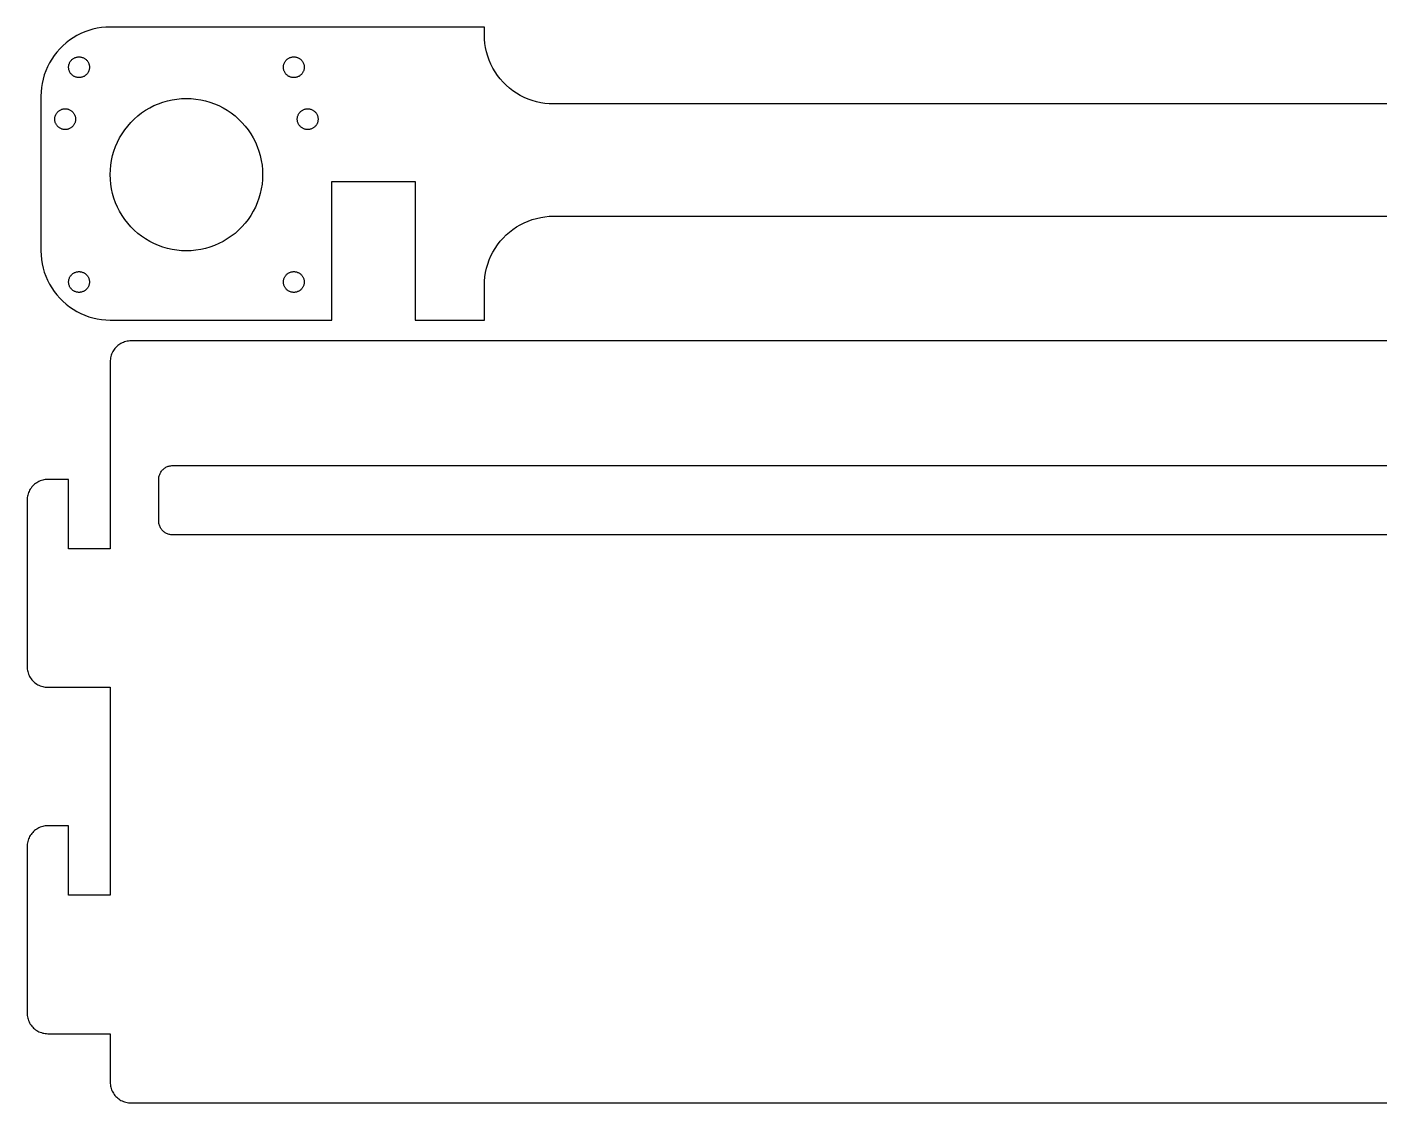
# Model space of a CAD drawing. Header units: metres. Extents: x -62 to 238, y -36 to 199.
# Drawn here: x -62 to 133.2, y 44 to 199.3 of the extents above; entities that cross this region are included whole.
import ezdxf

# ---------------------------------------------------------------- set-up
doc = ezdxf.new("R2010")
doc.units = ezdxf.units.M

msp = doc.modelspace()

# ---------------------------------------------------------------- linework, layer by layer
for p, q in [((-51.2533, 199.221), (-51.8738, 199.123)), ((-50.6279, 199.28), (-51.2533, 199.221)), ((-50, 199.3), (-50.6279, 199.28)), ((4, 199.3), (-50, 199.3)), ((4, 198.2), (4, 199.3)), ((-55.8778, 197.39), (-56.3742, 197.005)), ((-55.3583, 197.743), (-55.8778, 197.39)), ((-54.8175, 198.063), (-55.3583, 197.743)), ((-54.2578, 198.348), (-54.8175, 198.063)), ((-53.6812, 198.598), (-54.2578, 198.348)), ((-53.0902, 198.811), (-53.6812, 198.598)), ((-52.4869, 198.986), (-53.0902, 198.811)), ((-51.8738, 199.123), (-52.4869, 198.986)), ((4.01974, 197.572), (4, 198.2)), ((4.07886, 196.947), (4.01974, 197.572)), ((-57.7051, 195.674), (-58.0902, 195.178)), ((-57.2897, 196.145), (-57.7051, 195.674)), ((-56.8455, 196.59), (-57.2897, 196.145)), ((-56.3742, 197.005), (-56.8455, 196.59)), ((4.17714, 196.326), (4.07886, 196.947)), ((4.31418, 195.713), (4.17714, 196.326)), ((4.48944, 195.11), (4.31418, 195.713)), ((-59.0483, 193.558), (-59.2978, 192.981)), ((-58.7631, 194.118), (-59.0483, 193.558)), ((-58.4433, 194.658), (-58.7631, 194.118)), ((-58.0902, 195.178), (-58.4433, 194.658)), ((-56, 193.5), (-55.997, 193.594)), ((-55.997, 193.406), (-56, 193.5)), ((-55.997, 193.594), (-55.9882, 193.688)), ((-55.9882, 193.312), (-55.997, 193.406)), ((-55.9882, 193.688), (-55.9734, 193.781)), ((-55.9734, 193.219), (-55.9882, 193.312)), ((-55.9734, 193.781), (-55.9529, 193.873)), ((-55.9529, 193.873), (-55.9266, 193.964)), ((-55.9266, 193.964), (-55.8947, 194.052)), ((-55.8947, 194.052), (-55.8572, 194.139)), ((-55.8572, 194.139), (-55.8145, 194.223)), ((-55.8145, 194.223), (-55.7665, 194.304)), ((-55.7665, 194.304), (-55.7135, 194.382)), ((-55.7135, 194.382), (-55.6558, 194.456)), ((-55.6558, 194.456), (-55.5934, 194.527)), ((-55.5934, 194.527), (-55.5268, 194.593)), ((-55.5268, 194.593), (-55.4561, 194.656)), ((-55.4561, 194.656), (-55.3817, 194.714)), ((-55.3817, 194.714), (-55.3037, 194.766)), ((-55.3037, 194.766), (-55.2226, 194.814)), ((-55.2226, 194.814), (-55.1387, 194.857)), ((-55.1387, 194.857), (-55.0522, 194.895)), ((-55.0522, 194.895), (-54.9635, 194.927)), ((-54.9635, 194.927), (-54.873, 194.953)), ((-54.873, 194.953), (-54.7811, 194.973)), ((-54.7811, 194.973), (-54.688, 194.988)), ((-54.688, 194.988), (-54.5942, 194.997)), ((-54.5942, 194.997), (-54.5, 195)), ((-54.5, 195), (-54.4058, 194.997)), ((-54.4058, 194.997), (-54.312, 194.988)), ((-54.312, 194.988), (-54.2189, 194.973)), ((-54.2189, 194.973), (-54.127, 194.953)), ((-54.127, 194.953), (-54.0365, 194.927)), ((-54.0365, 194.927), (-53.9478, 194.895)), ((-53.9478, 194.895), (-53.8613, 194.857)), ((-53.8613, 194.857), (-53.7774, 194.814)), ((-53.7774, 194.814), (-53.6963, 194.766)), ((-53.6963, 194.766), (-53.6183, 194.714)), ((-53.6183, 194.714), (-53.5439, 194.656)), ((-53.5439, 194.656), (-53.4732, 194.593)), ((-53.4732, 194.593), (-53.4065, 194.527)), ((-53.4065, 194.527), (-53.3442, 194.456)), ((-53.3442, 194.456), (-53.2865, 194.382)), ((-53.2865, 194.382), (-53.2335, 194.304)), ((-53.2335, 194.304), (-53.1855, 194.223)), ((-53.1855, 194.223), (-53.1427, 194.139)), ((-53.1427, 194.139), (-53.1053, 194.052)), ((-53.1053, 194.052), (-53.0734, 193.964)), ((-53.0734, 193.964), (-53.0471, 193.873)), ((-53.0471, 193.873), (-53.0266, 193.781)), ((-53.0266, 193.781), (-53.0118, 193.688)), ((-53.0118, 193.312), (-53.0266, 193.219)), ((-53.0118, 193.688), (-53.0029, 193.594)), ((-53.0029, 193.406), (-53.0118, 193.312)), ((-53.0029, 193.594), (-53, 193.5)), ((-53, 193.5), (-53.0029, 193.406)), ((-25, 193.5), (-24.9971, 193.594)), ((-24.9971, 193.406), (-25, 193.5)), ((-24.9971, 193.594), (-24.9882, 193.688)), ((-24.9882, 193.312), (-24.9971, 193.406)), ((-24.9882, 193.688), (-24.9734, 193.781)), ((-24.9734, 193.219), (-24.9882, 193.312)), ((-24.9734, 193.781), (-24.9529, 193.873)), ((-24.9529, 193.873), (-24.9266, 193.964)), ((-24.9266, 193.964), (-24.8947, 194.052)), ((-24.8947, 194.052), (-24.8573, 194.139)), ((-24.8573, 194.139), (-24.8145, 194.223)), ((-24.8145, 194.223), (-24.7665, 194.304)), ((-24.7665, 194.304), (-24.7135, 194.382)), ((-24.7135, 194.382), (-24.6558, 194.456)), ((-24.6558, 194.456), (-24.5935, 194.527)), ((-24.5935, 194.527), (-24.5268, 194.593)), ((-24.5268, 194.593), (-24.4561, 194.656)), ((-24.4561, 194.656), (-24.3817, 194.714)), ((-24.3817, 194.714), (-24.3037, 194.766)), ((-24.3037, 194.766), (-24.2226, 194.814)), ((-24.2226, 194.814), (-24.1387, 194.857)), ((-24.1387, 194.857), (-24.0522, 194.895)), ((-24.0522, 194.895), (-23.9635, 194.927)), ((-23.9635, 194.927), (-23.873, 194.953)), ((-23.873, 194.953), (-23.7811, 194.973)), ((-23.7811, 194.973), (-23.688, 194.988)), ((-23.688, 194.988), (-23.5942, 194.997)), ((-23.5942, 194.997), (-23.5, 195)), ((-23.5, 195), (-23.4058, 194.997)), ((-23.4058, 194.997), (-23.312, 194.988)), ((-23.312, 194.988), (-23.2189, 194.973)), ((-23.2189, 194.973), (-23.127, 194.953)), ((-23.127, 194.953), (-23.0365, 194.927)), ((-23.0365, 194.927), (-22.9478, 194.895)), ((-22.9478, 194.895), (-22.8613, 194.857)), ((-22.8613, 194.857), (-22.7774, 194.814)), ((-22.7774, 194.814), (-22.6963, 194.766)), ((-22.6963, 194.766), (-22.6183, 194.714)), ((-22.6183, 194.714), (-22.5439, 194.656)), ((-22.5439, 194.656), (-22.4732, 194.593)), ((-22.4732, 194.593), (-22.4066, 194.527)), ((-22.4066, 194.527), (-22.3442, 194.456)), ((-22.3442, 194.456), (-22.2865, 194.382)), ((-22.2865, 194.382), (-22.2335, 194.304)), ((-22.2335, 194.304), (-22.1855, 194.223)), ((-22.1855, 194.223), (-22.1428, 194.139)), ((-22.1428, 194.139), (-22.1053, 194.052)), ((-22.1053, 194.052), (-22.0734, 193.964)), ((-22.0734, 193.964), (-22.0471, 193.873)), ((-22.0471, 193.873), (-22.0266, 193.781)), ((-22.0266, 193.781), (-22.0118, 193.688)), ((-22.0118, 193.312), (-22.0266, 193.219)), ((-22.0118, 193.688), (-22.003, 193.594)), ((-22.003, 193.406), (-22.0118, 193.312)), ((-22.003, 193.594), (-22, 193.5)), ((-22, 193.5), (-22.003, 193.406)), ((4.70224, 194.519), (4.48944, 195.11)), ((4.95174, 193.942), (4.70224, 194.519)), ((5.23694, 193.382), (4.95174, 193.942)), ((5.55673, 192.842), (5.23694, 193.382)), ((-59.6858, 191.787), (-59.8229, 191.174)), ((-59.5106, 192.39), (-59.6858, 191.787)), ((-59.2978, 192.981), (-59.5106, 192.39)), ((-55.9529, 193.127), (-55.9734, 193.219)), ((-55.9266, 193.036), (-55.9529, 193.127)), ((-55.8947, 192.948), (-55.9266, 193.036)), ((-55.8572, 192.861), (-55.8947, 192.948)), ((-55.8145, 192.777), (-55.8572, 192.861)), ((-55.7665, 192.696), (-55.8145, 192.777)), ((-55.7135, 192.618), (-55.7665, 192.696)), ((-55.6558, 192.544), (-55.7135, 192.618)), ((-55.5934, 192.473), (-55.6558, 192.544)), ((-55.5268, 192.407), (-55.5934, 192.473)), ((-55.4561, 192.344), (-55.5268, 192.407)), ((-55.3817, 192.286), (-55.4561, 192.344)), ((-55.3037, 192.234), (-55.3817, 192.286)), ((-55.2226, 192.186), (-55.3037, 192.234)), ((-55.1387, 192.143), (-55.2226, 192.186)), ((-55.0522, 192.105), (-55.1387, 192.143)), ((-54.9635, 192.073), (-55.0522, 192.105)), ((-54.873, 192.047), (-54.9635, 192.073)), ((-54.7811, 192.027), (-54.873, 192.047)), ((-54.688, 192.012), (-54.7811, 192.027)), ((-54.5942, 192.003), (-54.688, 192.012)), ((-54.5, 192), (-54.5942, 192.003)), ((-54.4058, 192.003), (-54.5, 192)), ((-54.312, 192.012), (-54.4058, 192.003)), ((-54.2189, 192.027), (-54.312, 192.012)), ((-54.127, 192.047), (-54.2189, 192.027)), ((-54.0365, 192.073), (-54.127, 192.047)), ((-53.9478, 192.105), (-54.0365, 192.073)), ((-53.8613, 192.143), (-53.9478, 192.105)), ((-53.7774, 192.186), (-53.8613, 192.143)), ((-53.6963, 192.234), (-53.7774, 192.186)), ((-53.6183, 192.286), (-53.6963, 192.234)), ((-53.5439, 192.344), (-53.6183, 192.286)), ((-53.4732, 192.407), (-53.5439, 192.344)), ((-53.4065, 192.473), (-53.4732, 192.407)), ((-53.3442, 192.544), (-53.4065, 192.473)), ((-53.2865, 192.618), (-53.3442, 192.544)), ((-53.2335, 192.696), (-53.2865, 192.618)), ((-53.1855, 192.777), (-53.2335, 192.696)), ((-53.1427, 192.861), (-53.1855, 192.777)), ((-53.1053, 192.948), (-53.1427, 192.861)), ((-53.0734, 193.036), (-53.1053, 192.948)), ((-53.0471, 193.127), (-53.0734, 193.036)), ((-53.0266, 193.219), (-53.0471, 193.127)), ((-24.9529, 193.127), (-24.9734, 193.219)), ((-24.9266, 193.036), (-24.9529, 193.127)), ((-24.8947, 192.948), (-24.9266, 193.036)), ((-24.8573, 192.861), (-24.8947, 192.948)), ((-24.8145, 192.777), (-24.8573, 192.861)), ((-24.7665, 192.696), (-24.8145, 192.777)), ((-24.7135, 192.618), (-24.7665, 192.696)), ((-24.6558, 192.544), (-24.7135, 192.618)), ((-24.5935, 192.473), (-24.6558, 192.544)), ((-24.5268, 192.407), (-24.5935, 192.473)), ((-24.4561, 192.344), (-24.5268, 192.407)), ((-24.3817, 192.286), (-24.4561, 192.344)), ((-24.3037, 192.234), (-24.3817, 192.286)), ((-24.2226, 192.186), (-24.3037, 192.234)), ((-24.1387, 192.143), (-24.2226, 192.186)), ((-24.0522, 192.105), (-24.1387, 192.143)), ((-23.9635, 192.073), (-24.0522, 192.105)), ((-23.873, 192.047), (-23.9635, 192.073)), ((-23.7811, 192.027), (-23.873, 192.047)), ((-23.688, 192.012), (-23.7811, 192.027)), ((-23.5942, 192.003), (-23.688, 192.012)), ((-23.5, 192), (-23.5942, 192.003)), ((-23.4058, 192.003), (-23.5, 192)), ((-23.312, 192.012), (-23.4058, 192.003)), ((-23.2189, 192.027), (-23.312, 192.012)), ((-23.127, 192.047), (-23.2189, 192.027)), ((-23.0365, 192.073), (-23.127, 192.047)), ((-22.9478, 192.105), (-23.0365, 192.073)), ((-22.8613, 192.143), (-22.9478, 192.105)), ((-22.7774, 192.186), (-22.8613, 192.143)), ((-22.6963, 192.234), (-22.7774, 192.186)), ((-22.6183, 192.286), (-22.6963, 192.234)), ((-22.5439, 192.344), (-22.6183, 192.286)), ((-22.4732, 192.407), (-22.5439, 192.344)), ((-22.4066, 192.473), (-22.4732, 192.407)), ((-22.3442, 192.544), (-22.4066, 192.473)), ((-22.2865, 192.618), (-22.3442, 192.544)), ((-22.2335, 192.696), (-22.2865, 192.618)), ((-22.1855, 192.777), (-22.2335, 192.696)), ((-22.1428, 192.861), (-22.1855, 192.777)), ((-22.1053, 192.948), (-22.1428, 192.861)), ((-22.0734, 193.036), (-22.1053, 192.948)), ((-22.0471, 193.127), (-22.0734, 193.036)), ((-22.0266, 193.219), (-22.0471, 193.127)), ((5.90984, 192.322), (5.55673, 192.842)), ((6.29488, 191.826), (5.90984, 192.322)), ((6.71033, 191.355), (6.29488, 191.826)), ((7.15454, 190.91), (6.71033, 191.355)), ((-59.9803, 189.928), (-60, 189.3)), ((-59.9211, 190.553), (-59.9803, 189.928)), ((-59.8229, 191.174), (-59.9211, 190.553)), ((7.62576, 190.495), (7.15454, 190.91)), ((8.12216, 190.11), (7.62576, 190.495)), ((8.64174, 189.757), (8.12216, 190.11)), ((9.18246, 189.437), (8.64174, 189.757)), ((9.74222, 189.152), (9.18246, 189.437)), ((-60, 189.3), (-60, 167)), ((-56.9635, 187.427), (-56.873, 187.453)), ((-56.873, 187.453), (-56.7811, 187.473)), ((-56.7811, 187.473), (-56.688, 187.488)), ((-56.688, 187.488), (-56.5942, 187.497)), ((-56.5942, 187.497), (-56.5, 187.5)), ((-56.5, 187.5), (-56.4058, 187.497)), ((-56.4058, 187.497), (-56.312, 187.488)), ((-56.312, 187.488), (-56.2189, 187.473)), ((-56.2189, 187.473), (-56.127, 187.453)), ((-56.127, 187.453), (-56.0365, 187.427)), ((-44.8941, 187.288), (-44.2993, 187.639)), ((-44.2993, 187.639), (-43.6836, 187.953)), ((-43.6836, 187.953), (-43.0494, 188.228)), ((-43.0494, 188.228), (-42.3992, 188.462)), ((-42.3992, 188.462), (-41.7356, 188.654)), ((-41.7356, 188.654), (-41.0612, 188.805)), ((-41.0612, 188.805), (-40.3787, 188.913)), ((-40.3787, 188.913), (-39.6907, 188.978)), ((-39.6907, 188.978), (-39, 189)), ((-39, 189), (-38.3093, 188.978)), ((-38.3093, 188.978), (-37.6213, 188.913)), ((-37.6213, 188.913), (-36.9388, 188.805)), ((-36.9388, 188.805), (-36.2644, 188.654)), ((-36.2644, 188.654), (-35.6008, 188.462)), ((-35.6008, 188.462), (-34.9506, 188.228)), ((-34.9506, 188.228), (-34.3164, 187.953)), ((-34.3164, 187.953), (-33.7007, 187.639)), ((-33.7007, 187.639), (-33.1059, 187.288)), ((-21.9635, 187.427), (-21.873, 187.453)), ((-21.873, 187.453), (-21.7811, 187.473)), ((-21.7811, 187.473), (-21.688, 187.488)), ((-21.688, 187.488), (-21.5942, 187.497)), ((-21.5942, 187.497), (-21.5, 187.5)), ((-21.5, 187.5), (-21.4058, 187.497)), ((-21.4058, 187.497), (-21.312, 187.488)), ((-21.312, 187.488), (-21.2189, 187.473)), ((-21.2189, 187.473), (-21.127, 187.453)), ((-21.127, 187.453), (-21.0365, 187.427)), ((10.3188, 188.902), (9.74222, 189.152)), ((10.9098, 188.689), (10.3188, 188.902)), ((11.5131, 188.514), (10.9098, 188.689)), ((12.1262, 188.377), (11.5131, 188.514)), ((12.7467, 188.279), (12.1262, 188.377)), ((13.3721, 188.22), (12.7467, 188.279)), ((14, 188.2), (13.3721, 188.22)), ((186, 188.2), (14, 188.2)), ((-58, 186), (-57.997, 186.094)), ((-57.997, 185.906), (-58, 186)), ((-57.997, 186.094), (-57.9882, 186.188)), ((-57.9882, 185.812), (-57.997, 185.906)), ((-57.9882, 186.188), (-57.9734, 186.281)), ((-57.9734, 185.719), (-57.9882, 185.812)), ((-57.9734, 186.281), (-57.9529, 186.373)), ((-57.9529, 185.627), (-57.9734, 185.719)), ((-57.9529, 186.373), (-57.9266, 186.464)), ((-57.9266, 185.536), (-57.9529, 185.627)), ((-57.9266, 186.464), (-57.8947, 186.552)), ((-57.8947, 185.448), (-57.9266, 185.536)), ((-57.8947, 186.552), (-57.8572, 186.639)), ((-57.8572, 186.639), (-57.8145, 186.723)), ((-57.8145, 186.723), (-57.7665, 186.804)), ((-57.7665, 186.804), (-57.7135, 186.882)), ((-57.7135, 186.882), (-57.6558, 186.956)), ((-57.6558, 186.956), (-57.5934, 187.027)), ((-57.5934, 187.027), (-57.5268, 187.093)), ((-57.5268, 187.093), (-57.4561, 187.156)), ((-57.4561, 187.156), (-57.3817, 187.214)), ((-57.3817, 187.214), (-57.3037, 187.266)), ((-57.3037, 187.266), (-57.2226, 187.314)), ((-57.2226, 187.314), (-57.1387, 187.357)), ((-57.1387, 187.357), (-57.0522, 187.395)), ((-57.0522, 187.395), (-56.9635, 187.427)), ((-56.0365, 187.427), (-55.9478, 187.395)), ((-55.9478, 187.395), (-55.8613, 187.357)), ((-55.8613, 187.357), (-55.7774, 187.314)), ((-55.7774, 187.314), (-55.6963, 187.266)), ((-55.6963, 187.266), (-55.6183, 187.214)), ((-55.6183, 187.214), (-55.5439, 187.156)), ((-55.5439, 187.156), (-55.4732, 187.093)), ((-55.4732, 187.093), (-55.4065, 187.027)), ((-55.4065, 187.027), (-55.3442, 186.956)), ((-55.3442, 186.956), (-55.2865, 186.882)), ((-55.2865, 186.882), (-55.2335, 186.804)), ((-55.2335, 186.804), (-55.1855, 186.723)), ((-55.1855, 186.723), (-55.1427, 186.639)), ((-55.1427, 186.639), (-55.1053, 186.552)), ((-55.1053, 186.552), (-55.0734, 186.464)), ((-55.0734, 185.536), (-55.1053, 185.448)), ((-55.0734, 186.464), (-55.0471, 186.373)), ((-55.0471, 185.627), (-55.0734, 185.536)), ((-55.0471, 186.373), (-55.0266, 186.281)), ((-55.0266, 185.719), (-55.0471, 185.627)), ((-55.0266, 186.281), (-55.0118, 186.188)), ((-55.0118, 185.812), (-55.0266, 185.719)), ((-55.0118, 186.188), (-55.0029, 186.094)), ((-55.0029, 185.906), (-55.0118, 185.812)), ((-55.0029, 186.094), (-55, 186)), ((-55, 186), (-55.0029, 185.906)), ((-47.4756, 185.012), (-47.0186, 185.53)), ((-47.0186, 185.53), (-46.53, 186.019)), ((-46.53, 186.019), (-46.0117, 186.476)), ((-46.0117, 186.476), (-45.4656, 186.899)), ((-45.4656, 186.899), (-44.8941, 187.288)), ((-33.1059, 187.288), (-32.5344, 186.899)), ((-32.5344, 186.899), (-31.9883, 186.476)), ((-31.9883, 186.476), (-31.47, 186.019)), ((-31.47, 186.019), (-30.9814, 185.53)), ((-30.9814, 185.53), (-30.5244, 185.012)), ((-23, 186), (-22.9971, 186.094)), ((-22.9971, 185.906), (-23, 186)), ((-22.9971, 186.094), (-22.9882, 186.188)), ((-22.9882, 185.812), (-22.9971, 185.906)), ((-22.9882, 186.188), (-22.9734, 186.281)), ((-22.9734, 185.719), (-22.9882, 185.812)), ((-22.9734, 186.281), (-22.9529, 186.373)), ((-22.9529, 185.627), (-22.9734, 185.719)), ((-22.9529, 186.373), (-22.9266, 186.464)), ((-22.9266, 185.536), (-22.9529, 185.627)), ((-22.9266, 186.464), (-22.8947, 186.552)), ((-22.8947, 185.448), (-22.9266, 185.536)), ((-22.8947, 186.552), (-22.8573, 186.639)), ((-22.8573, 186.639), (-22.8145, 186.723)), ((-22.8145, 186.723), (-22.7665, 186.804)), ((-22.7665, 186.804), (-22.7135, 186.882)), ((-22.7135, 186.882), (-22.6558, 186.956)), ((-22.6558, 186.956), (-22.5935, 187.027)), ((-22.5935, 187.027), (-22.5268, 187.093)), ((-22.5268, 187.093), (-22.4561, 187.156)), ((-22.4561, 187.156), (-22.3817, 187.214)), ((-22.3817, 187.214), (-22.3037, 187.266)), ((-22.3037, 187.266), (-22.2226, 187.314)), ((-22.2226, 187.314), (-22.1387, 187.357)), ((-22.1387, 187.357), (-22.0522, 187.395)), ((-22.0522, 187.395), (-21.9635, 187.427)), ((-21.0365, 187.427), (-20.9478, 187.395)), ((-20.9478, 187.395), (-20.8613, 187.357)), ((-20.8613, 187.357), (-20.7774, 187.314)), ((-20.7774, 187.314), (-20.6963, 187.266)), ((-20.6963, 187.266), (-20.6183, 187.214)), ((-20.6183, 187.214), (-20.5439, 187.156)), ((-20.5439, 187.156), (-20.4732, 187.093)), ((-20.4732, 187.093), (-20.4066, 187.027)), ((-20.4066, 187.027), (-20.3442, 186.956)), ((-20.3442, 186.956), (-20.2865, 186.882)), ((-20.2865, 186.882), (-20.2335, 186.804)), ((-20.2335, 186.804), (-20.1855, 186.723)), ((-20.1855, 186.723), (-20.1428, 186.639)), ((-20.1428, 186.639), (-20.1053, 186.552)), ((-20.1053, 186.552), (-20.0734, 186.464)), ((-20.0734, 185.536), (-20.1053, 185.448)), ((-20.0734, 186.464), (-20.0471, 186.373)), ((-20.0471, 185.627), (-20.0734, 185.536)), ((-20.0471, 186.373), (-20.0266, 186.281)), ((-20.0266, 185.719), (-20.0471, 185.627)), ((-20.0266, 186.281), (-20.0118, 186.188)), ((-20.0118, 185.812), (-20.0266, 185.719)), ((-20.0118, 186.188), (-20.003, 186.094)), ((-20.003, 185.906), (-20.0118, 185.812)), ((-20.003, 186.094), (-20, 186)), ((-20, 186), (-20.003, 185.906)), ((-57.8572, 185.361), (-57.8947, 185.448)), ((-57.8145, 185.277), (-57.8572, 185.361)), ((-57.7665, 185.196), (-57.8145, 185.277)), ((-57.7135, 185.118), (-57.7665, 185.196)), ((-57.6558, 185.044), (-57.7135, 185.118)), ((-57.5934, 184.973), (-57.6558, 185.044)), ((-57.5268, 184.907), (-57.5934, 184.973)), ((-57.4561, 184.844), (-57.5268, 184.907)), ((-57.3817, 184.786), (-57.4561, 184.844)), ((-57.3037, 184.734), (-57.3817, 184.786)), ((-57.2226, 184.686), (-57.3037, 184.734)), ((-57.1387, 184.643), (-57.2226, 184.686)), ((-57.0522, 184.605), (-57.1387, 184.643)), ((-56.9635, 184.573), (-57.0522, 184.605)), ((-56.873, 184.547), (-56.9635, 184.573)), ((-56.7811, 184.527), (-56.873, 184.547)), ((-56.688, 184.512), (-56.7811, 184.527)), ((-56.5942, 184.503), (-56.688, 184.512)), ((-56.5, 184.5), (-56.5942, 184.503)), ((-56.4058, 184.503), (-56.5, 184.5)), ((-56.312, 184.512), (-56.4058, 184.503)), ((-56.2189, 184.527), (-56.312, 184.512)), ((-56.127, 184.547), (-56.2189, 184.527)), ((-56.0365, 184.573), (-56.127, 184.547)), ((-55.9478, 184.605), (-56.0365, 184.573)), ((-55.8613, 184.643), (-55.9478, 184.605)), ((-55.7774, 184.686), (-55.8613, 184.643)), ((-55.6963, 184.734), (-55.7774, 184.686)), ((-55.6183, 184.786), (-55.6963, 184.734)), ((-55.5439, 184.844), (-55.6183, 184.786)), ((-55.4732, 184.907), (-55.5439, 184.844)), ((-55.4065, 184.973), (-55.4732, 184.907)), ((-55.3442, 185.044), (-55.4065, 184.973)), ((-55.2865, 185.118), (-55.3442, 185.044)), ((-55.2335, 185.196), (-55.2865, 185.118)), ((-55.1855, 185.277), (-55.2335, 185.196)), ((-55.1427, 185.361), (-55.1855, 185.277)), ((-55.1053, 185.448), (-55.1427, 185.361)), ((-48.6394, 183.299), (-48.2876, 183.894)), ((-48.2876, 183.894), (-47.8992, 184.466)), ((-47.8992, 184.466), (-47.4756, 185.012)), ((-30.5244, 185.012), (-30.1008, 184.466)), ((-30.1008, 184.466), (-29.7124, 183.894)), ((-29.7124, 183.894), (-29.3606, 183.299)), ((-22.8573, 185.361), (-22.8947, 185.448)), ((-22.8145, 185.277), (-22.8573, 185.361)), ((-22.7665, 185.196), (-22.8145, 185.277)), ((-22.7135, 185.118), (-22.7665, 185.196)), ((-22.6558, 185.044), (-22.7135, 185.118)), ((-22.5935, 184.973), (-22.6558, 185.044)), ((-22.5268, 184.907), (-22.5935, 184.973)), ((-22.4561, 184.844), (-22.5268, 184.907)), ((-22.3817, 184.786), (-22.4561, 184.844)), ((-22.3037, 184.734), (-22.3817, 184.786)), ((-22.2226, 184.686), (-22.3037, 184.734)), ((-22.1387, 184.643), (-22.2226, 184.686)), ((-22.0522, 184.605), (-22.1387, 184.643)), ((-21.9635, 184.573), (-22.0522, 184.605)), ((-21.873, 184.547), (-21.9635, 184.573)), ((-21.7811, 184.527), (-21.873, 184.547)), ((-21.688, 184.512), (-21.7811, 184.527)), ((-21.5942, 184.503), (-21.688, 184.512)), ((-21.5, 184.5), (-21.5942, 184.503)), ((-21.4058, 184.503), (-21.5, 184.5)), ((-21.312, 184.512), (-21.4058, 184.503)), ((-21.2189, 184.527), (-21.312, 184.512)), ((-21.127, 184.547), (-21.2189, 184.527)), ((-21.0365, 184.573), (-21.127, 184.547)), ((-20.9478, 184.605), (-21.0365, 184.573)), ((-20.8613, 184.643), (-20.9478, 184.605)), ((-20.7774, 184.686), (-20.8613, 184.643)), ((-20.6963, 184.734), (-20.7774, 184.686)), ((-20.6183, 184.786), (-20.6963, 184.734)), ((-20.5439, 184.844), (-20.6183, 184.786)), ((-20.4732, 184.907), (-20.5439, 184.844)), ((-20.4066, 184.973), (-20.4732, 184.907)), ((-20.3442, 185.044), (-20.4066, 184.973)), ((-20.2865, 185.118), (-20.3442, 185.044)), ((-20.2335, 185.196), (-20.2865, 185.118)), ((-20.1855, 185.277), (-20.2335, 185.196)), ((-20.1428, 185.361), (-20.1855, 185.277)), ((-20.1053, 185.448), (-20.1428, 185.361)), ((-49.4616, 181.399), (-49.2275, 182.049)), ((-49.2275, 182.049), (-48.9531, 182.684)), ((-48.9531, 182.684), (-48.6394, 183.299)), ((-29.3606, 183.299), (-29.0469, 182.684)), ((-29.0469, 182.684), (-28.7725, 182.049)), ((-28.7725, 182.049), (-28.5384, 181.399)), ((-49.9133, 179.379), (-49.8051, 180.061)), ((-49.8051, 180.061), (-49.6544, 180.736)), ((-49.6544, 180.736), (-49.4616, 181.399)), ((-28.5384, 181.399), (-28.3456, 180.736)), ((-28.3456, 180.736), (-28.1949, 180.061)), ((-28.1949, 180.061), (-28.0867, 179.379)), ((-50, 178), (-49.9783, 178.691)), ((-49.9783, 177.309), (-50, 178)), ((-49.9783, 178.691), (-49.9133, 179.379)), ((-28.0867, 179.379), (-28.0217, 178.691)), ((-28.0217, 178.691), (-28, 178)), ((-28, 178), (-28.0217, 177.309)), ((-49.9133, 176.621), (-49.9783, 177.309)), ((-49.8051, 175.939), (-49.9133, 176.621)), ((-49.6544, 175.264), (-49.8051, 175.939)), ((-28.1949, 175.939), (-28.3456, 175.264)), ((-28.0867, 176.621), (-28.1949, 175.939)), ((-28.0217, 177.309), (-28.0867, 176.621)), ((-18, 177), (-6, 177)), ((-18, 157), (-18, 177)), ((-6, 177), (-6, 157)), ((-49.4616, 174.601), (-49.6544, 175.264)), ((-49.2275, 173.951), (-49.4616, 174.601)), ((-48.9531, 173.316), (-49.2275, 173.951)), ((-28.7725, 173.951), (-29.0469, 173.316)), ((-28.5384, 174.601), (-28.7725, 173.951)), ((-28.3456, 175.264), (-28.5384, 174.601)), ((-48.6394, 172.701), (-48.9531, 173.316)), ((-48.2876, 172.106), (-48.6394, 172.701)), ((-47.8992, 171.534), (-48.2876, 172.106)), ((-29.7124, 172.106), (-30.1008, 171.534)), ((-29.3606, 172.701), (-29.7124, 172.106)), ((-29.0469, 173.316), (-29.3606, 172.701)), ((11.5131, 171.686), (12.1262, 171.823)), ((12.1262, 171.823), (12.7467, 171.921)), ((12.7467, 171.921), (13.3721, 171.98)), ((13.3721, 171.98), (14, 172)), ((14, 172), (186, 172)), ((-47.4756, 170.988), (-47.8992, 171.534)), ((-47.0186, 170.47), (-47.4756, 170.988)), ((-46.53, 169.981), (-47.0186, 170.47)), ((-46.0117, 169.524), (-46.53, 169.981)), ((-31.47, 169.981), (-31.9883, 169.524)), ((-30.9814, 170.47), (-31.47, 169.981)), ((-30.5244, 170.988), (-30.9814, 170.47)), ((-30.1008, 171.534), (-30.5244, 170.988)), ((7.62576, 169.705), (8.12216, 170.09)), ((8.12216, 170.09), (8.64174, 170.443)), ((8.64174, 170.443), (9.18246, 170.763)), ((9.18246, 170.763), (9.74222, 171.048)), ((9.74222, 171.048), (10.3188, 171.298)), ((10.3188, 171.298), (10.9098, 171.511)), ((10.9098, 171.511), (11.5131, 171.686)), ((-45.4656, 169.101), (-46.0117, 169.524)), ((-44.8941, 168.712), (-45.4656, 169.101)), ((-44.2993, 168.361), (-44.8941, 168.712)), ((-43.6836, 168.047), (-44.2993, 168.361)), ((-43.0494, 167.772), (-43.6836, 168.047)), ((-34.3164, 168.047), (-34.9506, 167.772)), ((-33.7007, 168.361), (-34.3164, 168.047)), ((-33.1059, 168.712), (-33.7007, 168.361)), ((-32.5344, 169.101), (-33.1059, 168.712)), ((-31.9883, 169.524), (-32.5344, 169.101)), ((5.90984, 167.878), (6.29488, 168.374)), ((6.29488, 168.374), (6.71033, 168.845)), ((6.71033, 168.845), (7.15454, 169.29)), ((7.15454, 169.29), (7.62576, 169.705)), ((-60, 167), (-59.9803, 166.372)), ((-59.9803, 166.372), (-59.9211, 165.747)), ((-42.3992, 167.538), (-43.0494, 167.772)), ((-41.7356, 167.346), (-42.3992, 167.538)), ((-41.0612, 167.195), (-41.7356, 167.346)), ((-40.3787, 167.087), (-41.0612, 167.195)), ((-39.6907, 167.022), (-40.3787, 167.087)), ((-39, 167), (-39.6907, 167.022)), ((-38.3093, 167.022), (-39, 167)), ((-37.6213, 167.087), (-38.3093, 167.022)), ((-36.9388, 167.195), (-37.6213, 167.087)), ((-36.2644, 167.346), (-36.9388, 167.195)), ((-35.6008, 167.538), (-36.2644, 167.346)), ((-34.9506, 167.772), (-35.6008, 167.538)), ((4.70224, 165.681), (4.95174, 166.258)), ((4.95174, 166.258), (5.23694, 166.818)), ((5.23694, 166.818), (5.55673, 167.358)), ((5.55673, 167.358), (5.90984, 167.878)), ((-59.9211, 165.747), (-59.8229, 165.126)), ((-59.8229, 165.126), (-59.6858, 164.513)), ((-59.6858, 164.513), (-59.5106, 163.91)), ((4.17714, 163.874), (4.31418, 164.487)), ((4.31418, 164.487), (4.48944, 165.09)), ((4.48944, 165.09), (4.70224, 165.681)), ((-59.5106, 163.91), (-59.2978, 163.319)), ((-59.2978, 163.319), (-59.0483, 162.742)), ((-59.0483, 162.742), (-58.7631, 162.182)), ((-58.7631, 162.182), (-58.4433, 161.642)), ((-56, 162.5), (-55.997, 162.594)), ((-55.997, 162.406), (-56, 162.5)), ((-55.997, 162.594), (-55.9882, 162.688)), ((-55.9882, 162.312), (-55.997, 162.406)), ((-55.9882, 162.688), (-55.9734, 162.781)), ((-55.9734, 162.219), (-55.9882, 162.312)), ((-55.9734, 162.781), (-55.9529, 162.873)), ((-55.9529, 162.127), (-55.9734, 162.219)), ((-55.9529, 162.873), (-55.9266, 162.964)), ((-55.9266, 162.036), (-55.9529, 162.127)), ((-55.9266, 162.964), (-55.8947, 163.052)), ((-55.8947, 163.052), (-55.8572, 163.139)), ((-55.8572, 163.139), (-55.8145, 163.223)), ((-55.8145, 163.223), (-55.7665, 163.304)), ((-55.7665, 163.304), (-55.7135, 163.382)), ((-55.7135, 163.382), (-55.6558, 163.456)), ((-55.6558, 163.456), (-55.5934, 163.527)), ((-55.5934, 163.527), (-55.5268, 163.593)), ((-55.5268, 163.593), (-55.4561, 163.656)), ((-55.4561, 163.656), (-55.3817, 163.714)), ((-55.3817, 163.714), (-55.3037, 163.766)), ((-55.3037, 163.766), (-55.2226, 163.814)), ((-55.2226, 163.814), (-55.1387, 163.857)), ((-55.1387, 163.857), (-55.0522, 163.895)), ((-55.0522, 163.895), (-54.9635, 163.927)), ((-54.9635, 163.927), (-54.873, 163.953)), ((-54.873, 163.953), (-54.7811, 163.973)), ((-54.7811, 163.973), (-54.688, 163.988)), ((-54.688, 163.988), (-54.5942, 163.997)), ((-54.5942, 163.997), (-54.5, 164)), ((-54.5, 164), (-54.4058, 163.997)), ((-54.4058, 163.997), (-54.312, 163.988)), ((-54.312, 163.988), (-54.2189, 163.973)), ((-54.2189, 163.973), (-54.127, 163.953)), ((-54.127, 163.953), (-54.0365, 163.927)), ((-54.0365, 163.927), (-53.9478, 163.895)), ((-53.9478, 163.895), (-53.8613, 163.857)), ((-53.8613, 163.857), (-53.7774, 163.814)), ((-53.7774, 163.814), (-53.6963, 163.766)), ((-53.6963, 163.766), (-53.6183, 163.714)), ((-53.6183, 163.714), (-53.5439, 163.656)), ((-53.5439, 163.656), (-53.4732, 163.593)), ((-53.4732, 163.593), (-53.4065, 163.527)), ((-53.4065, 163.527), (-53.3442, 163.456)), ((-53.3442, 163.456), (-53.2865, 163.382)), ((-53.2865, 163.382), (-53.2335, 163.304)), ((-53.2335, 163.304), (-53.1855, 163.223)), ((-53.1855, 163.223), (-53.1427, 163.139)), ((-53.1427, 163.139), (-53.1053, 163.052)), ((-53.1053, 163.052), (-53.0734, 162.964)), ((-53.0734, 162.964), (-53.0471, 162.873)), ((-53.0471, 162.127), (-53.0734, 162.036)), ((-53.0471, 162.873), (-53.0266, 162.781)), ((-53.0266, 162.219), (-53.0471, 162.127)), ((-53.0266, 162.781), (-53.0118, 162.688)), ((-53.0118, 162.312), (-53.0266, 162.219)), ((-53.0118, 162.688), (-53.0029, 162.594)), ((-53.0029, 162.406), (-53.0118, 162.312)), ((-53.0029, 162.594), (-53, 162.5)), ((-53, 162.5), (-53.0029, 162.406)), ((-25, 162.5), (-24.9971, 162.594)), ((-24.9971, 162.406), (-25, 162.5)), ((-24.9971, 162.594), (-24.9882, 162.688)), ((-24.9882, 162.312), (-24.9971, 162.406)), ((-24.9882, 162.688), (-24.9734, 162.781)), ((-24.9734, 162.219), (-24.9882, 162.312)), ((-24.9734, 162.781), (-24.9529, 162.873)), ((-24.9529, 162.127), (-24.9734, 162.219)), ((-24.9529, 162.873), (-24.9266, 162.964)), ((-24.9266, 162.036), (-24.9529, 162.127)), ((-24.9266, 162.964), (-24.8947, 163.052)), ((-24.8947, 163.052), (-24.8573, 163.139)), ((-24.8573, 163.139), (-24.8145, 163.223)), ((-24.8145, 163.223), (-24.7665, 163.304)), ((-24.7665, 163.304), (-24.7135, 163.382)), ((-24.7135, 163.382), (-24.6558, 163.456)), ((-24.6558, 163.456), (-24.5935, 163.527)), ((-24.5935, 163.527), (-24.5268, 163.593)), ((-24.5268, 163.593), (-24.4561, 163.656)), ((-24.4561, 163.656), (-24.3817, 163.714)), ((-24.3817, 163.714), (-24.3037, 163.766)), ((-24.3037, 163.766), (-24.2226, 163.814)), ((-24.2226, 163.814), (-24.1387, 163.857)), ((-24.1387, 163.857), (-24.0522, 163.895)), ((-24.0522, 163.895), (-23.9635, 163.927)), ((-23.9635, 163.927), (-23.873, 163.953)), ((-23.873, 163.953), (-23.7811, 163.973)), ((-23.7811, 163.973), (-23.688, 163.988)), ((-23.688, 163.988), (-23.5942, 163.997)), ((-23.5942, 163.997), (-23.5, 164)), ((-23.5, 164), (-23.4058, 163.997)), ((-23.4058, 163.997), (-23.312, 163.988)), ((-23.312, 163.988), (-23.2189, 163.973)), ((-23.2189, 163.973), (-23.127, 163.953)), ((-23.127, 163.953), (-23.0365, 163.927)), ((-23.0365, 163.927), (-22.9478, 163.895)), ((-22.9478, 163.895), (-22.8613, 163.857)), ((-22.8613, 163.857), (-22.7774, 163.814)), ((-22.7774, 163.814), (-22.6963, 163.766)), ((-22.6963, 163.766), (-22.6183, 163.714)), ((-22.6183, 163.714), (-22.5439, 163.656)), ((-22.5439, 163.656), (-22.4732, 163.593)), ((-22.4732, 163.593), (-22.4066, 163.527)), ((-22.4066, 163.527), (-22.3442, 163.456)), ((-22.3442, 163.456), (-22.2865, 163.382)), ((-22.2865, 163.382), (-22.2335, 163.304)), ((-22.2335, 163.304), (-22.1855, 163.223)), ((-22.1855, 163.223), (-22.1428, 163.139)), ((-22.1428, 163.139), (-22.1053, 163.052)), ((-22.1053, 163.052), (-22.0734, 162.964)), ((-22.0734, 162.964), (-22.0471, 162.873)), ((-22.0471, 162.127), (-22.0734, 162.036)), ((-22.0471, 162.873), (-22.0266, 162.781)), ((-22.0266, 162.219), (-22.0471, 162.127)), ((-22.0266, 162.781), (-22.0118, 162.688)), ((-22.0118, 162.312), (-22.0266, 162.219)), ((-22.0118, 162.688), (-22.003, 162.594)), ((-22.003, 162.406), (-22.0118, 162.312)), ((-22.003, 162.594), (-22, 162.5)), ((-22, 162.5), (-22.003, 162.406)), ((4, 162), (4.01974, 162.628)), ((4.01974, 162.628), (4.07886, 163.253)), ((4.07886, 163.253), (4.17714, 163.874)), ((-58.4433, 161.642), (-58.0902, 161.122)), ((-58.0902, 161.122), (-57.7051, 160.626)), ((-57.7051, 160.626), (-57.2897, 160.155)), ((-57.2897, 160.155), (-56.8455, 159.71)), ((-55.8947, 161.948), (-55.9266, 162.036)), ((-55.8572, 161.861), (-55.8947, 161.948)), ((-55.8145, 161.777), (-55.8572, 161.861)), ((-55.7665, 161.696), (-55.8145, 161.777)), ((-55.7135, 161.618), (-55.7665, 161.696)), ((-55.6558, 161.544), (-55.7135, 161.618)), ((-55.5934, 161.473), (-55.6558, 161.544)), ((-55.5268, 161.407), (-55.5934, 161.473)), ((-55.4561, 161.344), (-55.5268, 161.407)), ((-55.3817, 161.286), (-55.4561, 161.344)), ((-55.3037, 161.234), (-55.3817, 161.286)), ((-55.2226, 161.186), (-55.3037, 161.234)), ((-55.1387, 161.143), (-55.2226, 161.186)), ((-55.0522, 161.105), (-55.1387, 161.143)), ((-54.9635, 161.073), (-55.0522, 161.105)), ((-54.873, 161.047), (-54.9635, 161.073)), ((-54.7811, 161.027), (-54.873, 161.047)), ((-54.688, 161.012), (-54.7811, 161.027)), ((-54.5942, 161.003), (-54.688, 161.012)), ((-54.5, 161), (-54.5942, 161.003)), ((-54.4058, 161.003), (-54.5, 161)), ((-54.312, 161.012), (-54.4058, 161.003)), ((-54.2189, 161.027), (-54.312, 161.012)), ((-54.127, 161.047), (-54.2189, 161.027)), ((-54.0365, 161.073), (-54.127, 161.047)), ((-53.9478, 161.105), (-54.0365, 161.073)), ((-53.8613, 161.143), (-53.9478, 161.105)), ((-53.7774, 161.186), (-53.8613, 161.143)), ((-53.6963, 161.234), (-53.7774, 161.186)), ((-53.6183, 161.286), (-53.6963, 161.234)), ((-53.5439, 161.344), (-53.6183, 161.286)), ((-53.4732, 161.407), (-53.5439, 161.344)), ((-53.4065, 161.473), (-53.4732, 161.407)), ((-53.3442, 161.544), (-53.4065, 161.473)), ((-53.2865, 161.618), (-53.3442, 161.544)), ((-53.2335, 161.696), (-53.2865, 161.618)), ((-53.1855, 161.777), (-53.2335, 161.696)), ((-53.1427, 161.861), (-53.1855, 161.777)), ((-53.1053, 161.948), (-53.1427, 161.861)), ((-53.0734, 162.036), (-53.1053, 161.948)), ((-24.8947, 161.948), (-24.9266, 162.036)), ((-24.8573, 161.861), (-24.8947, 161.948)), ((-24.8145, 161.777), (-24.8573, 161.861)), ((-24.7665, 161.696), (-24.8145, 161.777)), ((-24.7135, 161.618), (-24.7665, 161.696)), ((-24.6558, 161.544), (-24.7135, 161.618)), ((-24.5935, 161.473), (-24.6558, 161.544)), ((-24.5268, 161.407), (-24.5935, 161.473)), ((-24.4561, 161.344), (-24.5268, 161.407)), ((-24.3817, 161.286), (-24.4561, 161.344)), ((-24.3037, 161.234), (-24.3817, 161.286)), ((-24.2226, 161.186), (-24.3037, 161.234)), ((-24.1387, 161.143), (-24.2226, 161.186)), ((-24.0522, 161.105), (-24.1387, 161.143)), ((-23.9635, 161.073), (-24.0522, 161.105)), ((-23.873, 161.047), (-23.9635, 161.073)), ((-23.7811, 161.027), (-23.873, 161.047)), ((-23.688, 161.012), (-23.7811, 161.027)), ((-23.5942, 161.003), (-23.688, 161.012)), ((-23.5, 161), (-23.5942, 161.003)), ((-23.4058, 161.003), (-23.5, 161)), ((-23.312, 161.012), (-23.4058, 161.003)), ((-23.2189, 161.027), (-23.312, 161.012)), ((-23.127, 161.047), (-23.2189, 161.027)), ((-23.0365, 161.073), (-23.127, 161.047)), ((-22.9478, 161.105), (-23.0365, 161.073)), ((-22.8613, 161.143), (-22.9478, 161.105)), ((-22.7774, 161.186), (-22.8613, 161.143)), ((-22.6963, 161.234), (-22.7774, 161.186)), ((-22.6183, 161.286), (-22.6963, 161.234)), ((-22.5439, 161.344), (-22.6183, 161.286)), ((-22.4732, 161.407), (-22.5439, 161.344)), ((-22.4066, 161.473), (-22.4732, 161.407)), ((-22.3442, 161.544), (-22.4066, 161.473)), ((-22.2865, 161.618), (-22.3442, 161.544)), ((-22.2335, 161.696), (-22.2865, 161.618)), ((-22.1855, 161.777), (-22.2335, 161.696)), ((-22.1428, 161.861), (-22.1855, 161.777)), ((-22.1053, 161.948), (-22.1428, 161.861)), ((-22.0734, 162.036), (-22.1053, 161.948)), ((4, 157), (4, 162)), ((-56.8455, 159.71), (-56.3742, 159.295)), ((-56.3742, 159.295), (-55.8778, 158.91)), ((-55.8778, 158.91), (-55.3583, 158.557)), ((-55.3583, 158.557), (-54.8175, 158.237)), ((-54.8175, 158.237), (-54.2578, 157.952)), ((-54.2578, 157.952), (-53.6812, 157.702)), ((-53.6812, 157.702), (-53.0902, 157.489)), ((-53.0902, 157.489), (-52.4869, 157.314)), ((-52.4869, 157.314), (-51.8738, 157.177)), ((-51.8738, 157.177), (-51.2533, 157.079)), ((-51.2533, 157.079), (-50.6279, 157.02)), ((-50.6279, 157.02), (-50, 157)), ((-50, 157), (-18, 157)), ((-6, 157), (4, 157)), ((-49.6289, 152.445), (-49.7145, 152.277)), ((-49.533, 152.607), (-49.6289, 152.445)), ((-49.427, 152.763), (-49.533, 152.607)), ((-49.3115, 152.912), (-49.427, 152.763)), ((-49.1869, 153.054), (-49.3115, 152.912)), ((-49.0536, 153.187), (-49.1869, 153.054)), ((-48.9123, 153.312), (-49.0536, 153.187)), ((-48.7634, 153.427), (-48.9123, 153.312)), ((-48.6075, 153.533), (-48.7634, 153.427)), ((-48.4453, 153.629), (-48.6075, 153.533)), ((-48.2773, 153.714), (-48.4453, 153.629)), ((-48.1044, 153.789), (-48.2773, 153.714)), ((-47.927, 153.853), (-48.1044, 153.789)), ((-47.7461, 153.906), (-47.927, 153.853)), ((-47.5621, 153.947), (-47.7461, 153.906)), ((-47.376, 153.976), (-47.5621, 153.947)), ((-47.1884, 153.994), (-47.376, 153.976)), ((-47, 154), (-47.1884, 153.994)), ((159, 154), (-47, 154)), ((-49.9941, 151.188), (-50, 151)), ((-50, 151), (-50, 124)), ((-49.9763, 151.376), (-49.9941, 151.188)), ((-49.9469, 151.562), (-49.9763, 151.376)), ((-49.9057, 151.746), (-49.9469, 151.562)), ((-49.8532, 151.927), (-49.9057, 151.746)), ((-49.7893, 152.104), (-49.8532, 151.927)), ((-49.7145, 152.277), (-49.7893, 152.104)), ((-42.9021, 134.618), (-42.8595, 134.736)), ((-42.8595, 134.736), (-42.8096, 134.852)), ((-42.8096, 134.852), (-42.7526, 134.964)), ((-42.7526, 134.964), (-42.6886, 135.072)), ((-42.6886, 135.072), (-42.618, 135.176)), ((-42.618, 135.176), (-42.541, 135.275)), ((-42.541, 135.275), (-42.4579, 135.369)), ((-42.4579, 135.369), (-42.3691, 135.458)), ((-42.3691, 135.458), (-42.2748, 135.541)), ((-42.2748, 135.541), (-42.1756, 135.618)), ((-42.1756, 135.618), (-42.0716, 135.689)), ((-42.0716, 135.689), (-41.9635, 135.753)), ((-41.9635, 135.753), (-41.8515, 135.81)), ((-41.8515, 135.81), (-41.7362, 135.86)), ((-41.7362, 135.86), (-41.618, 135.902)), ((-41.618, 135.902), (-41.4974, 135.937)), ((-41.4974, 135.937), (-41.3748, 135.965)), ((-41.3748, 135.965), (-41.2507, 135.984)), ((-41.2507, 135.984), (-41.1256, 135.996)), ((-41.1256, 135.996), (-41, 136)), ((-41, 136), (152, 136)), ((-61.3115, 132.912), (-61.427, 132.763)), ((-61.1869, 133.054), (-61.3115, 132.912)), ((-61.0536, 133.187), (-61.1869, 133.054)), ((-60.9123, 133.312), (-61.0536, 133.187)), ((-60.7634, 133.427), (-60.9123, 133.312)), ((-60.6075, 133.533), (-60.7634, 133.427)), ((-60.4453, 133.629), (-60.6075, 133.533)), ((-60.2773, 133.714), (-60.4453, 133.629)), ((-60.1044, 133.789), (-60.2773, 133.714)), ((-59.927, 133.853), (-60.1044, 133.789)), ((-59.7461, 133.906), (-59.927, 133.853)), ((-59.5621, 133.947), (-59.7461, 133.906)), ((-59.376, 133.976), (-59.5621, 133.947)), ((-59.1884, 133.994), (-59.376, 133.976)), ((-59, 134), (-59.1884, 133.994)), ((-56, 134), (-59, 134)), ((-56, 124), (-56, 134)), ((-43, 134), (-42.996, 134.126)), ((-43, 128), (-43, 134)), ((-42.996, 134.126), (-42.9842, 134.251)), ((-42.9842, 134.251), (-42.9646, 134.375)), ((-42.9646, 134.375), (-42.9372, 134.497)), ((-42.9372, 134.497), (-42.9021, 134.618)), ((-61.9941, 131.188), (-62, 131)), ((-62, 131), (-62, 107)), ((-61.9763, 131.376), (-61.9941, 131.188)), ((-61.9469, 131.562), (-61.9763, 131.376)), ((-61.9057, 131.746), (-61.9469, 131.562)), ((-61.8532, 131.927), (-61.9057, 131.746)), ((-61.7893, 132.104), (-61.8532, 131.927)), ((-61.7145, 132.277), (-61.7893, 132.104)), ((-61.6289, 132.445), (-61.7145, 132.277)), ((-61.533, 132.607), (-61.6289, 132.445)), ((-61.427, 132.763), (-61.533, 132.607)), ((-42.996, 127.874), (-43, 128)), ((-42.9842, 127.749), (-42.996, 127.874)), ((-42.9646, 127.625), (-42.9842, 127.749)), ((-42.9372, 127.503), (-42.9646, 127.625)), ((-42.9021, 127.382), (-42.9372, 127.503)), ((-42.8595, 127.264), (-42.9021, 127.382)), ((-42.8096, 127.148), (-42.8595, 127.264)), ((-42.7526, 127.036), (-42.8096, 127.148)), ((-42.6886, 126.928), (-42.7526, 127.036)), ((-42.618, 126.824), (-42.6886, 126.928)), ((-42.541, 126.725), (-42.618, 126.824)), ((-42.4579, 126.631), (-42.541, 126.725)), ((-42.3691, 126.542), (-42.4579, 126.631)), ((-42.2748, 126.459), (-42.3691, 126.542)), ((-42.1756, 126.382), (-42.2748, 126.459)), ((-42.0716, 126.311), (-42.1756, 126.382)), ((-41.9635, 126.247), (-42.0716, 126.311)), ((-41.8515, 126.19), (-41.9635, 126.247)), ((-41.7362, 126.14), (-41.8515, 126.19)), ((-41.618, 126.098), (-41.7362, 126.14)), ((-41.4974, 126.063), (-41.618, 126.098)), ((-41.3748, 126.035), (-41.4974, 126.063)), ((-41.2507, 126.016), (-41.3748, 126.035)), ((-41.1256, 126.004), (-41.2507, 126.016)), ((-41, 126), (-41.1256, 126.004)), ((152, 126), (-41, 126)), ((-50, 124), (-56, 124)), ((-62, 107), (-61.9941, 106.812)), ((-61.9941, 106.812), (-61.9763, 106.624)), ((-61.9763, 106.624), (-61.9469, 106.438)), ((-61.9469, 106.438), (-61.9057, 106.254)), ((-61.9057, 106.254), (-61.8532, 106.073)), ((-61.8532, 106.073), (-61.7893, 105.896)), ((-61.7893, 105.896), (-61.7145, 105.723)), ((-61.7145, 105.723), (-61.6289, 105.555)), ((-61.6289, 105.555), (-61.533, 105.393)), ((-61.533, 105.393), (-61.427, 105.237)), ((-61.427, 105.237), (-61.3115, 105.088)), ((-61.3115, 105.088), (-61.1869, 104.946)), ((-61.1869, 104.946), (-61.0536, 104.813)), ((-61.0536, 104.813), (-60.9123, 104.688)), ((-60.9123, 104.688), (-60.7634, 104.573)), ((-60.7634, 104.573), (-60.6075, 104.467)), ((-60.6075, 104.467), (-60.4453, 104.371)), ((-60.4453, 104.371), (-60.2773, 104.286)), ((-60.2773, 104.286), (-60.1044, 104.211)), ((-60.1044, 104.211), (-59.927, 104.147)), ((-59.927, 104.147), (-59.7461, 104.094)), ((-59.7461, 104.094), (-59.5621, 104.053)), ((-59.5621, 104.053), (-59.376, 104.024)), ((-59.376, 104.024), (-59.1884, 104.006)), ((-59.1884, 104.006), (-59, 104)), ((-59, 104), (-50, 104)), ((-50, 104), (-50, 74)), ((-59.376, 83.9763), (-59.5621, 83.9469)), ((-59.1884, 83.9941), (-59.376, 83.9763)), ((-59, 84), (-59.1884, 83.9941)), ((-56, 84), (-59, 84)), ((-56, 74), (-56, 84)), ((-61.7893, 82.1044), (-61.8532, 81.927)), ((-61.7145, 82.2773), (-61.7893, 82.1044)), ((-61.6289, 82.4453), (-61.7145, 82.2773)), ((-61.533, 82.6075), (-61.6289, 82.4453)), ((-61.427, 82.7634), (-61.533, 82.6075)), ((-61.3115, 82.9123), (-61.427, 82.7634)), ((-61.1869, 83.0536), (-61.3115, 82.9123)), ((-61.0536, 83.1869), (-61.1869, 83.0536)), ((-60.9123, 83.3115), (-61.0536, 83.1869)), ((-60.7634, 83.427), (-60.9123, 83.3115)), ((-60.6075, 83.533), (-60.7634, 83.427)), ((-60.4453, 83.6289), (-60.6075, 83.533)), ((-60.2773, 83.7145), (-60.4453, 83.6289)), ((-60.1044, 83.7893), (-60.2773, 83.7145)), ((-59.927, 83.8532), (-60.1044, 83.7893)), ((-59.7461, 83.9057), (-59.927, 83.8532)), ((-59.5621, 83.9469), (-59.7461, 83.9057)), ((-61.9941, 81.1884), (-62, 81)), ((-62, 81), (-62, 57)), ((-61.9763, 81.376), (-61.9941, 81.1884)), ((-61.9469, 81.5621), (-61.9763, 81.376)), ((-61.9057, 81.7461), (-61.9469, 81.5621)), ((-61.8532, 81.927), (-61.9057, 81.7461)), ((-50, 74), (-56, 74)), ((-62, 57), (-61.9941, 56.8116)), ((-61.9941, 56.8116), (-61.9763, 56.624)), ((-61.9763, 56.624), (-61.9468, 56.4379)), ((-61.9468, 56.4379), (-61.9057, 56.2539)), ((-61.9057, 56.2539), (-61.8531, 56.073)), ((-61.8531, 56.073), (-61.7893, 55.8956)), ((-61.7893, 55.8956), (-61.7145, 55.7227)), ((-61.7145, 55.7227), (-61.6289, 55.5547)), ((-61.6289, 55.5547), (-61.533, 55.3925)), ((-61.533, 55.3925), (-61.427, 55.2366)), ((-61.427, 55.2366), (-61.3115, 55.0877)), ((-61.3115, 55.0877), (-61.1869, 54.9464)), ((-61.1869, 54.9464), (-61.0536, 54.8131)), ((-61.0536, 54.8131), (-60.9122, 54.6885)), ((-60.9122, 54.6885), (-60.7633, 54.573)), ((-60.7633, 54.573), (-60.6075, 54.467)), ((-60.6075, 54.467), (-60.4452, 54.3711)), ((-60.4452, 54.3711), (-60.2773, 54.2855)), ((-60.2773, 54.2855), (-60.1044, 54.2107)), ((-60.1044, 54.2107), (-59.927, 54.1468)), ((-59.927, 54.1468), (-59.746, 54.0943)), ((-59.746, 54.0943), (-59.5621, 54.0531)), ((-59.5621, 54.0531), (-59.376, 54.0237)), ((-59.376, 54.0237), (-59.1884, 54.0059)), ((-59.1884, 54.0059), (-59, 54)), ((-59, 54), (-50, 54)), ((-50, 54), (-50, 47)), ((-50, 47), (-49.9941, 46.8116)), ((-49.9941, 46.8116), (-49.9763, 46.624)), ((-49.9763, 46.624), (-49.9468, 46.4379)), ((-49.9468, 46.4379), (-49.9057, 46.2539)), ((-49.9057, 46.2539), (-49.8531, 46.073)), ((-49.8531, 46.073), (-49.7893, 45.8956)), ((-49.7893, 45.8956), (-49.7145, 45.7227)), ((-49.7145, 45.7227), (-49.6289, 45.5547)), ((-49.6289, 45.5547), (-49.533, 45.3925)), ((-49.533, 45.3925), (-49.427, 45.2366)), ((-49.427, 45.2366), (-49.3115, 45.0877)), ((-49.3115, 45.0877), (-49.1869, 44.9464)), ((-49.1869, 44.9464), (-49.0536, 44.8131)), ((-49.0536, 44.8131), (-48.9122, 44.6885)), ((-48.9122, 44.6885), (-48.7633, 44.573)), ((-48.7633, 44.573), (-48.6075, 44.467)), ((-48.6075, 44.467), (-48.4452, 44.3711)), ((-48.4452, 44.3711), (-48.2773, 44.2855)), ((-48.2773, 44.2855), (-48.1044, 44.2107)), ((-48.1044, 44.2107), (-47.927, 44.1468)), ((-47.927, 44.1468), (-47.746, 44.0943)), ((-47.746, 44.0943), (-47.5621, 44.0531)), ((-47.5621, 44.0531), (-47.376, 44.0237)), ((-47.376, 44.0237), (-47.1884, 44.0059)), ((-47.1884, 44.0059), (-47, 44)), ((-47, 44), (159, 44))]:
    msp.add_line(p, q)

doc.saveas('drawing.dxf')
